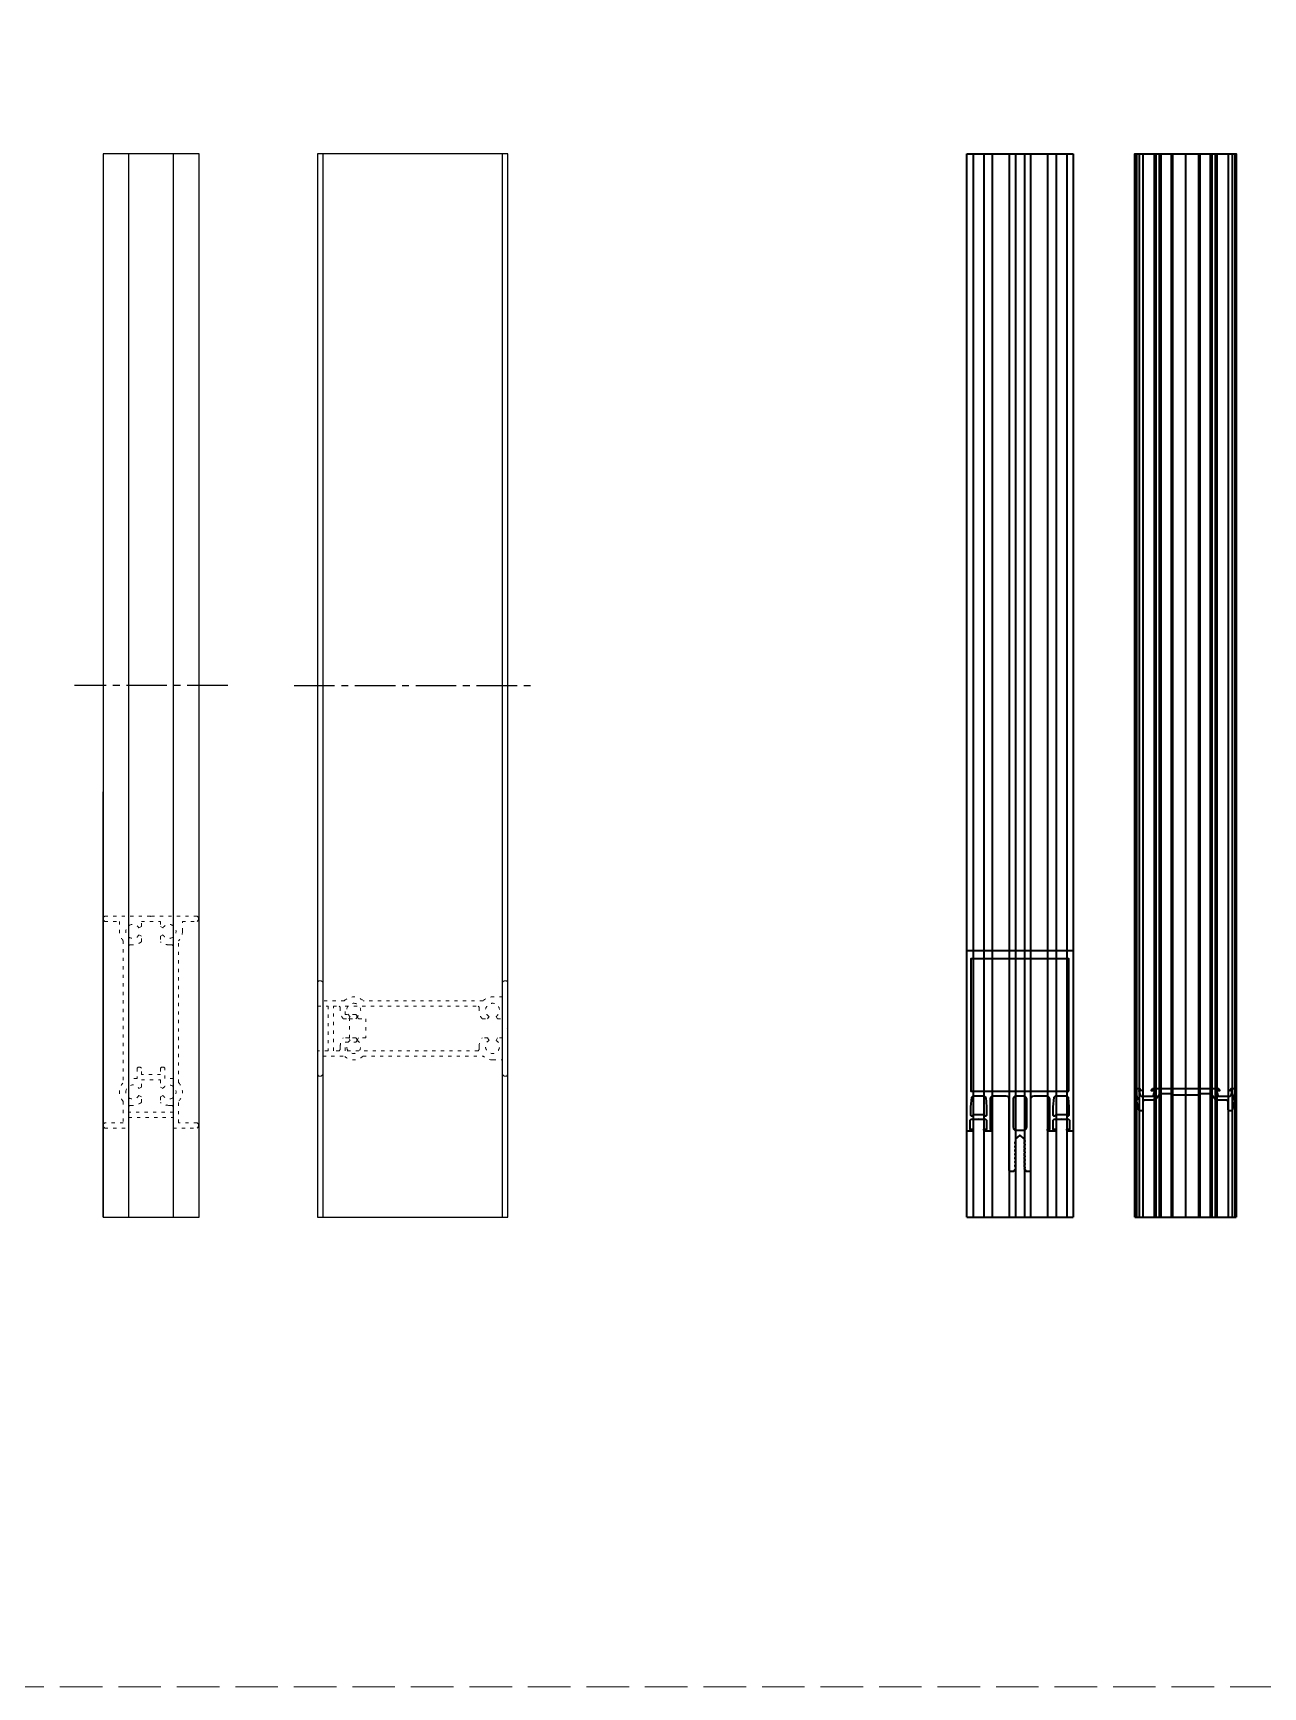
# Model space of a CAD drawing. Header units: millimetres. Extents: x -29692 to 34729, y -8412 to 43293.
# Drawn here: x -10677 to -10099, y -5590 to -4812 of the extents above; entities that cross this region are included whole.
import ezdxf

# ---------------------------------------------------------------- set-up
doc = ezdxf.new("R2010")
doc.units = ezdxf.units.MM
for name, pattern in [('CENTER2', [28.575, 19.05, -3.175, 3.175, -3.175]), ('JIS_02_4.0', [5.5, 4, -1.5]), ('OGLT1', [4, 1.5, -2.5])]:
    doc.linetypes.add(name, pattern=pattern)
doc.layers.get('Defpoints').update_dxf_attribs({"color": 4, "lineweight": 35})
doc.layers.add('_0_000_Подоснова', color=9, linetype='Continuous', lineweight=0)
doc.layers.add('_0_001_Профили', color=150, linetype='Continuous', lineweight=35)
doc.layers.add('_0_007_Кронштейны_01', color=30, linetype='Continuous')
doc.layers.add('_0_023 _Линия_04', color=96, linetype='JIS_02_4.0', lineweight=9, plot=False)

# ---------------------------------------------------------------- blocks, each defined once
blk = doc.blocks.new('*U596')
at = {"layer": '_0_007_Кронштейны_01', "color": 0, "linetype": 'CENTER2', "transparency": 16777216}
blk.add_line((36, 0), (-36, 0), dxfattribs=at)
blk = doc.blocks.new('*U595')
at = {"layer": '_0_000_Подоснова', "linetype": 'OGLT1', "extrusion": (0, 0, -1)}
for points in [[(-44.8, 139.82), (-44.8, 140.92), (-44.1, 141.62), (-22.65, 141.62), (-22.4, 141.37), (-22.15, 141.62), (-0.7, 141.62), (0, 140.92), (0, 139.82), (-0.7, 139.12), (-7.6, 139.12), (-7.6, 134.42, -0.196262), (-9.4, 130.01), (-9.4, 63.32, -0.408248), (-9.4, 54.51), (-9.4, 44.42), (-0.7, 44.42), (0, 43.72), (0, 42.62), (-0.7, 41.92), (-11.9, 41.92), (-11.9, 46.92), (-32.9, 46.92), (-32.9, 41.92), (-44.1, 41.92), (-44.8, 42.62), (-44.8, 43.72), (-44.1, 44.42), (-35.4, 44.42), (-35.4, 54.51, -0.408248), (-35.4, 63.32), (-35.4, 130.01, -0.196262), (-37.2, 134.42), (-37.2, 139.12), (-44.1, 139.12), (-44.8, 139.82)], [(-17.9, 139.12), (-26.9, 139.12), (-26.9, 136.72), (-28.04, 136.07, 3.732051), (-28.04, 132.77), (-26.9, 132.11), (-26.9, 129.55, -0.173692), (-30.9, 128.12), (-32.4, 128.12), (-32.9, 127.62), (-32.9, 65.22), (-28.9, 65.22), (-28.9, 70.12), (-28.4, 70.62), (-27.4, 70.62), (-26.9, 70.12), (-26.9, 67.12), (-17.9, 67.12), (-17.9, 70.12), (-17.4, 70.62), (-16.4, 70.62), (-15.9, 70.12), (-15.9, 65.22), (-11.9, 65.22), (-11.9, 127.62), (-12.4, 128.12), (-13.9, 128.12, -0.173692), (-17.9, 129.55), (-17.9, 132.11), (-16.76, 132.77, 3.732051), (-16.76, 136.07), (-17.9, 136.72), (-17.9, 139.12)], [(-10.6, 58.92, 0.767327), (-16.76, 60.57), (-17.9, 61.22), (-17.9, 64.62), (-26.9, 64.62), (-26.9, 61.22), (-28.04, 60.57, 3.732051), (-28.04, 57.27), (-26.9, 56.61), (-26.9, 54.05, -0.173692), (-30.9, 52.62), (-32.4, 52.62), (-32.9, 52.12), (-32.9, 49.42), (-11.9, 49.42), (-11.9, 52.12), (-12.4, 52.62), (-13.9, 52.62, -0.173692), (-17.9, 54.05), (-17.9, 56.61), (-16.76, 57.27, 0.767327), (-10.6, 58.92)]]:
    blk.add_lwpolyline(points, format="xyb", close=True, dxfattribs=at)
at = {"layer": '_0_007_Кронштейны_01'}
for p, q in [((12, 0), (12, 500)), ((33, 0), (33, 500)), ((0, 0), (0, 200)), ((45, 0), (45, 200))]:
    blk.add_line(p, q, dxfattribs=at)
blk.add_lwpolyline([(0, 0), (45, 0), (45, 500), (0, 500)], close=True, dxfattribs=at)
at = {"layer": '_0_007_Кронштейны_01', "color": 110, "linetype": 'CENTER2'}
blk.add_blockref('*U596', (22.5, 250), dxfattribs=at)
blk = doc.blocks.new('*U654')
at = {"layer": '_0_007_Кронштейны_01', "color": 0, "linetype": 'CENTER2', "transparency": 16777216}
blk.add_line((-55.73, 0), (55.73, 0), dxfattribs=at)
blk = doc.blocks.new('*U653')
at = {"layer": '_0_000_Подоснова', "linetype": 'OGLT1', "extrusion": (0, 0, -1)}
for points in [[(-87.67, 66.43), (-88.77, 66.43), (-89.47, 67.13), (-89.47, 88.58), (-89.22, 88.83), (-89.47, 89.08), (-89.47, 110.53), (-88.77, 111.23), (-87.67, 111.23), (-86.97, 110.53), (-86.97, 103.63), (-82.27, 103.63, -0.196262), (-77.86, 101.83), (-21.41, 101.83, -0.408248), (-12.59, 101.83), (-2.5, 101.83), (-2.5, 110.53), (-1.8, 111.23), (-0.7, 111.23), (0, 110.53), (0, 99.33), (-5, 99.33), (-5, 78.33), (0, 78.33), (0, 67.13), (-0.7, 66.43), (-1.8, 66.43), (-2.5, 67.13), (-2.5, 75.83), (-12.59, 75.83, -0.408248), (-21.41, 75.83), (-77.86, 75.83, -0.196262), (-82.27, 74.03), (-86.97, 74.03), (-86.97, 67.13), (-87.67, 66.43)], [(-17, 100.63, 0.767327), (-18.65, 94.48), (-19.31, 93.33), (-22.7, 93.33), (-22.7, 84.33), (-19.31, 84.33), (-18.65, 83.19, 3.732051), (-15.35, 83.19), (-14.69, 84.33), (-12.13, 84.33, -0.173692), (-10.7, 80.33), (-10.7, 78.83), (-10.2, 78.33), (-7.5, 78.33), (-7.5, 99.33), (-10.2, 99.33), (-10.7, 98.83), (-10.7, 97.33, -0.173692), (-12.13, 93.33), (-14.69, 93.33), (-15.35, 94.48, 0.767327), (-17, 100.63)], [(-86.97, 93.33), (-86.97, 84.33), (-84.58, 84.33), (-83.92, 83.19, 3.732051), (-80.62, 83.19), (-79.96, 84.33), (-77.4, 84.33, -0.173692), (-75.97, 80.33), (-75.97, 78.83), (-75.47, 78.33), (-13.07, 78.33), (-13.07, 82.33), (-17.97, 82.33), (-18.47, 82.83), (-18.47, 83.83), (-17.97, 84.33), (-14.97, 84.33), (-14.97, 93.33), (-17.97, 93.33), (-18.47, 93.83), (-18.47, 94.83), (-17.97, 95.33), (-13.07, 95.33), (-13.07, 99.33), (-75.47, 99.33), (-75.97, 98.83), (-75.97, 97.33, -0.173692), (-77.4, 93.33), (-79.96, 93.33), (-80.62, 94.48, 3.732051), (-83.92, 94.48), (-84.58, 93.33), (-86.97, 93.33)]]:
    blk.add_lwpolyline(points, format="xyb", close=True, dxfattribs=at)
at = {"layer": '_0_007_Кронштейны_01'}
for points in [[(0, 0), (89.47, 0), (89.47, 500), (0, 500)], [(2.5, 0), (86.97, 0), (86.97, 500), (2.5, 500)]]:
    blk.add_lwpolyline(points, close=True, dxfattribs=at)
at = {"layer": '_0_007_Кронштейны_01', "color": 110, "linetype": 'CENTER2'}
blk.add_blockref('*U654', (44.73, 250), dxfattribs=at)
blk = doc.blocks.new('*U655')
at = {"layer": '_0_001_Профили'}
for p, q in [((-25, 0), (-25, 500)), ((-25, 500), (25, 500)), ((-22, 500), (-22, 0)), ((-17, 500), (-17, 0)), ((-13, 500), (-13, 0)), ((-5, 500), (-5, 0)), ((-2.1, 500), (-2.1, 0)), ((2.1, 500), (2.1, 0)), ((5, 500), (5, 0)), ((13, 500), (13, 0)), ((17, 500), (17, 0)), ((22, 500), (22, 0)), ((25, 500), (25, 0)), ((-25, 0), (25, 0))]:
    blk.add_line(p, q, dxfattribs=at)
at = {"layer": 'Defpoints', "linetype": 'Continuous', "extrusion": (0, 0, -1)}
blk.add_lwpolyline([(-25, 124.97), (-25, 40.47), (-22.5, 40.47), (-22, 40.97), (-22, 41.47), (-23.5, 41.47), (-23.5, 45.47), (-23, 45.97), (-19.7, 45.97), (-19.5, 46.17), (-19.3, 45.97), (-16, 45.97), (-15.5, 45.47), (-15.5, 41.47), (-17, 41.47), (-17, 40.97), (-16.5, 40.47), (-13.3, 40.47), (-13, 40.77), (-13, 41.47), (-14, 41.47), (-14, 55.47), (-13.81, 56.28), (-13.31, 56.78), (-12.5, 56.97), (-6.5, 56.97), (-5.69, 56.78), (-5.19, 56.28), (-5, 55.47), (-5, 21.97), (-4.5, 21.47), (-3.02, 21.47), (-2.1, 22.57), (-2.1, 23.02), (-2.4, 23.2), (-2.4, 23.39), (-2.1, 23.56), (-2.1, 24.83), (-2.4, 25), (-2.4, 25.19), (-2.1, 25.37), (-2.1, 26.63), (-2.4, 26.8), (-2.4, 26.99), (-2.1, 27.17), (-2.1, 28.43), (-2.4, 28.6), (-2.4, 28.79), (-2.1, 28.97), (-2.1, 30.23), (-2.4, 30.4), (-2.4, 30.59), (-2.1, 30.77), (-2.1, 32.03), (-2.4, 32.2), (-2.4, 32.39), (-2.1, 32.57), (-2.1, 33.83), (-2.4, 34), (-2.4, 34.19), (-2.1, 34.37), (-2.1, 35.63), (-2.4, 35.8), (-2.4, 35.99), (-2.1, 36.17), (-2.1, 36.86), (-0.18, 38.47), (0.18, 38.47), (2.1, 36.86), (2.1, 35.27), (2.4, 35.09), (2.4, 34.9), (2.1, 34.73), (2.1, 33.47), (2.4, 33.29), (2.4, 33.1), (2.1, 32.93), (2.1, 31.67), (2.4, 31.49), (2.4, 31.3), (2.1, 31.13), (2.1, 29.87), (2.4, 29.69), (2.4, 29.5), (2.1, 29.33), (2.1, 28.07), (2.4, 27.89), (2.4, 27.7), (2.1, 27.53), (2.1, 26.27), (2.4, 26.09), (2.4, 25.9), (2.1, 25.73), (2.1, 24.47), (2.4, 24.29), (2.4, 24.1), (2.1, 23.93), (2.1, 22.57), (3.02, 21.47), (4.5, 21.47), (5, 21.97), (5, 55.47), (5.19, 56.28), (5.69, 56.78), (6.5, 56.97), (12.5, 56.97), (13.31, 56.78), (13.81, 56.28), (14, 55.47), (14, 41.47), (13, 41.47), (13, 40.77), (13.3, 40.47), (16.5, 40.47), (17, 40.97), (17, 41.47), (15.5, 41.47), (15.5, 45.47), (16, 45.97), (19.3, 45.97), (19.5, 46.17), (19.7, 45.97), (23, 45.97), (23.5, 45.47), (23.5, 41.47), (22, 41.47), (22, 40.97), (22.5, 40.47), (25, 40.47), (25, 124.97, 0.414214), (24.5, 125.47), (-24.5, 125.47, 0.414214), (-25, 124.97)], format="xyb", close=True, dxfattribs=at)
for points in [[(-23, 59.27), (-23, 121.47), (23, 121.47), (23, 59.27), (-23, 59.27)], [(15.88, 56.27), (16.64, 56.97), (22.06, 56.97), (22.82, 56.27), (23.2, 51.97), (23.2, 48.06), (22.9, 47.76), (22.23, 47.76), (21.5, 48.37), (17.2, 48.37), (16.47, 47.76), (15.8, 47.76), (15.5, 48.06), (15.5, 51.97), (15.88, 56.27)], [(-2.51, 56.78), (-1.7, 56.97), (1.7, 56.97), (2.51, 56.78), (3.01, 56.28), (3.2, 55.47), (3.2, 42.47), (3.01, 41.66), (2.51, 41.16), (1.7, 40.97), (-1.7, 40.97), (-2.51, 41.16), (-3.01, 41.66), (-3.2, 42.47), (-3.2, 55.47), (-3.01, 56.28), (-2.51, 56.78)], [(-16.64, 56.97), (-15.88, 56.27), (-15.5, 51.97), (-15.5, 48.06), (-15.8, 47.76), (-16.47, 47.76), (-17.2, 48.37), (-21.5, 48.37), (-22.23, 47.76), (-22.9, 47.76), (-23.2, 48.06), (-23.2, 51.97), (-22.82, 56.27), (-22.06, 56.97), (-16.64, 56.97)]]:
    blk.add_lwpolyline(points, close=True, dxfattribs=at)
blk = doc.blocks.new('*U651')
at = {"layer": '_0_001_Профили'}
for p, q in [((-23.8, 499.98), (23.8, 499.98)), ((-23.09, 499.98), (-23.09, -0.02)), ((-21.87, 499.98), (-21.87, -0.02)), ((-20.1, 499.98), (-20.1, -0.02)), ((-14.7, 499.98), (-14.7, -0.02)), ((-13.93, 499.98), (-13.93, -0.02)), ((-12.43, 499.98), (-12.43, -0.02)), ((-11.61, 499.98), (-11.61, -0.02)), ((-6.77, 499.98), (-6.77, -0.02)), ((-6.06, 499.98), (-6.06, -0.02)), ((0, 500), (0, 0)), ((6.06, 499.98), (6.06, -0.02)), ((6.77, 499.98), (6.77, -0.02)), ((11.61, 499.98), (11.61, -0.02)), ((12.43, 499.98), (12.43, -0.02)), ((13.93, 499.98), (13.93, -0.02)), ((14.7, 499.98), (14.7, -0.02)), ((20.1, 499.98), (20.1, -0.02)), ((21.87, 499.98), (21.87, -0.02)), ((23.09, 499.98), (23.09, -0.02)), ((-23.8, -0.02), (23.8, -0.02))]:
    blk.add_line(p, q, dxfattribs=at)
blk.add_lwpolyline([(-23.8, -0.02), (-23.8, 499.98), (23.8, 499.98), (23.8, -0.02)], dxfattribs=at)
at = {"layer": 'Defpoints', "linetype": 'Continuous', "extrusion": (0, 0, -1)}
blk.add_lwpolyline([(15.5, 60.48), (-15.5, 60.48), (-16, 59.98), (-16, 59.48), (-14.5, 59.48), (-15.1, 57.28), (-15.4, 56.98), (-20.9, 56.98), (-21.38, 57.33), (-22, 59.48), (-21, 59.48), (-21, 59.98), (-21.5, 60.48), (-23.6, 60.48), (-23.8, 60.22), (-22.41, 55.65), (-22.53, 55.4), (-23, 55.12), (-23.09, 54.9), (-21.87, 50.36), (-21.39, 49.98), (-20.6, 49.98), (-20.1, 50.48), (-20.1, 54.28), (-19.4, 54.98), (-14.7, 54.98), (-13.93, 55.41), (-12.43, 57.56), (-11.61, 57.98), (-6.77, 57.98), (-6.06, 57.48), (-0.25, 57.48), (0, 57.73), (0.25, 57.48), (6.06, 57.48), (6.77, 57.98), (11.61, 57.98), (12.43, 57.56), (13.93, 55.41), (14.7, 54.98), (19.4, 54.98), (20.1, 54.28), (20.1, 50.48), (20.6, 49.98), (21.39, 49.98), (21.87, 50.36), (23.09, 54.9), (23, 55.12), (22.53, 55.4), (22.41, 55.65), (23.8, 60.22), (23.6, 60.48), (21.5, 60.48), (21, 59.98), (21, 59.48), (22, 59.48), (21.38, 57.33), (20.9, 56.98), (15.4, 56.98), (15.1, 57.28), (14.5, 59.48), (16, 59.48), (16, 59.98), (15.5, 60.48)], close=True, dxfattribs=at)

msp = doc.modelspace()

# ---------------------------------------------------------------- linework, layer by layer
at = {"layer": '_0_023 _Линия_04', "ltscale": 5, "transparency": 33554687}
msp.add_lwpolyline([(-11384.319, 2250), (-8884.319, 2250), (-8884.319, -5589.706), (-11384.319, -5589.706)], close=True, dxfattribs=at)

# ---------------------------------------------------------------- block references
at = {"layer": '_0_001_Профили'}
for name, p in [('*U655', (-10213.108, -5368.919)), ('*U651', (-10135.26, -5368.904))]:
    msp.add_blockref(name, p, dxfattribs=at)
at = {"layer": '_0_007_Кронштейны_01'}
for name, p in [('*U595', (-10643.916, -5368.919)), ('*U653', (-10543.243, -5368.919))]:
    msp.add_blockref(name, p, dxfattribs=at)

doc.saveas('drawing.dxf')
